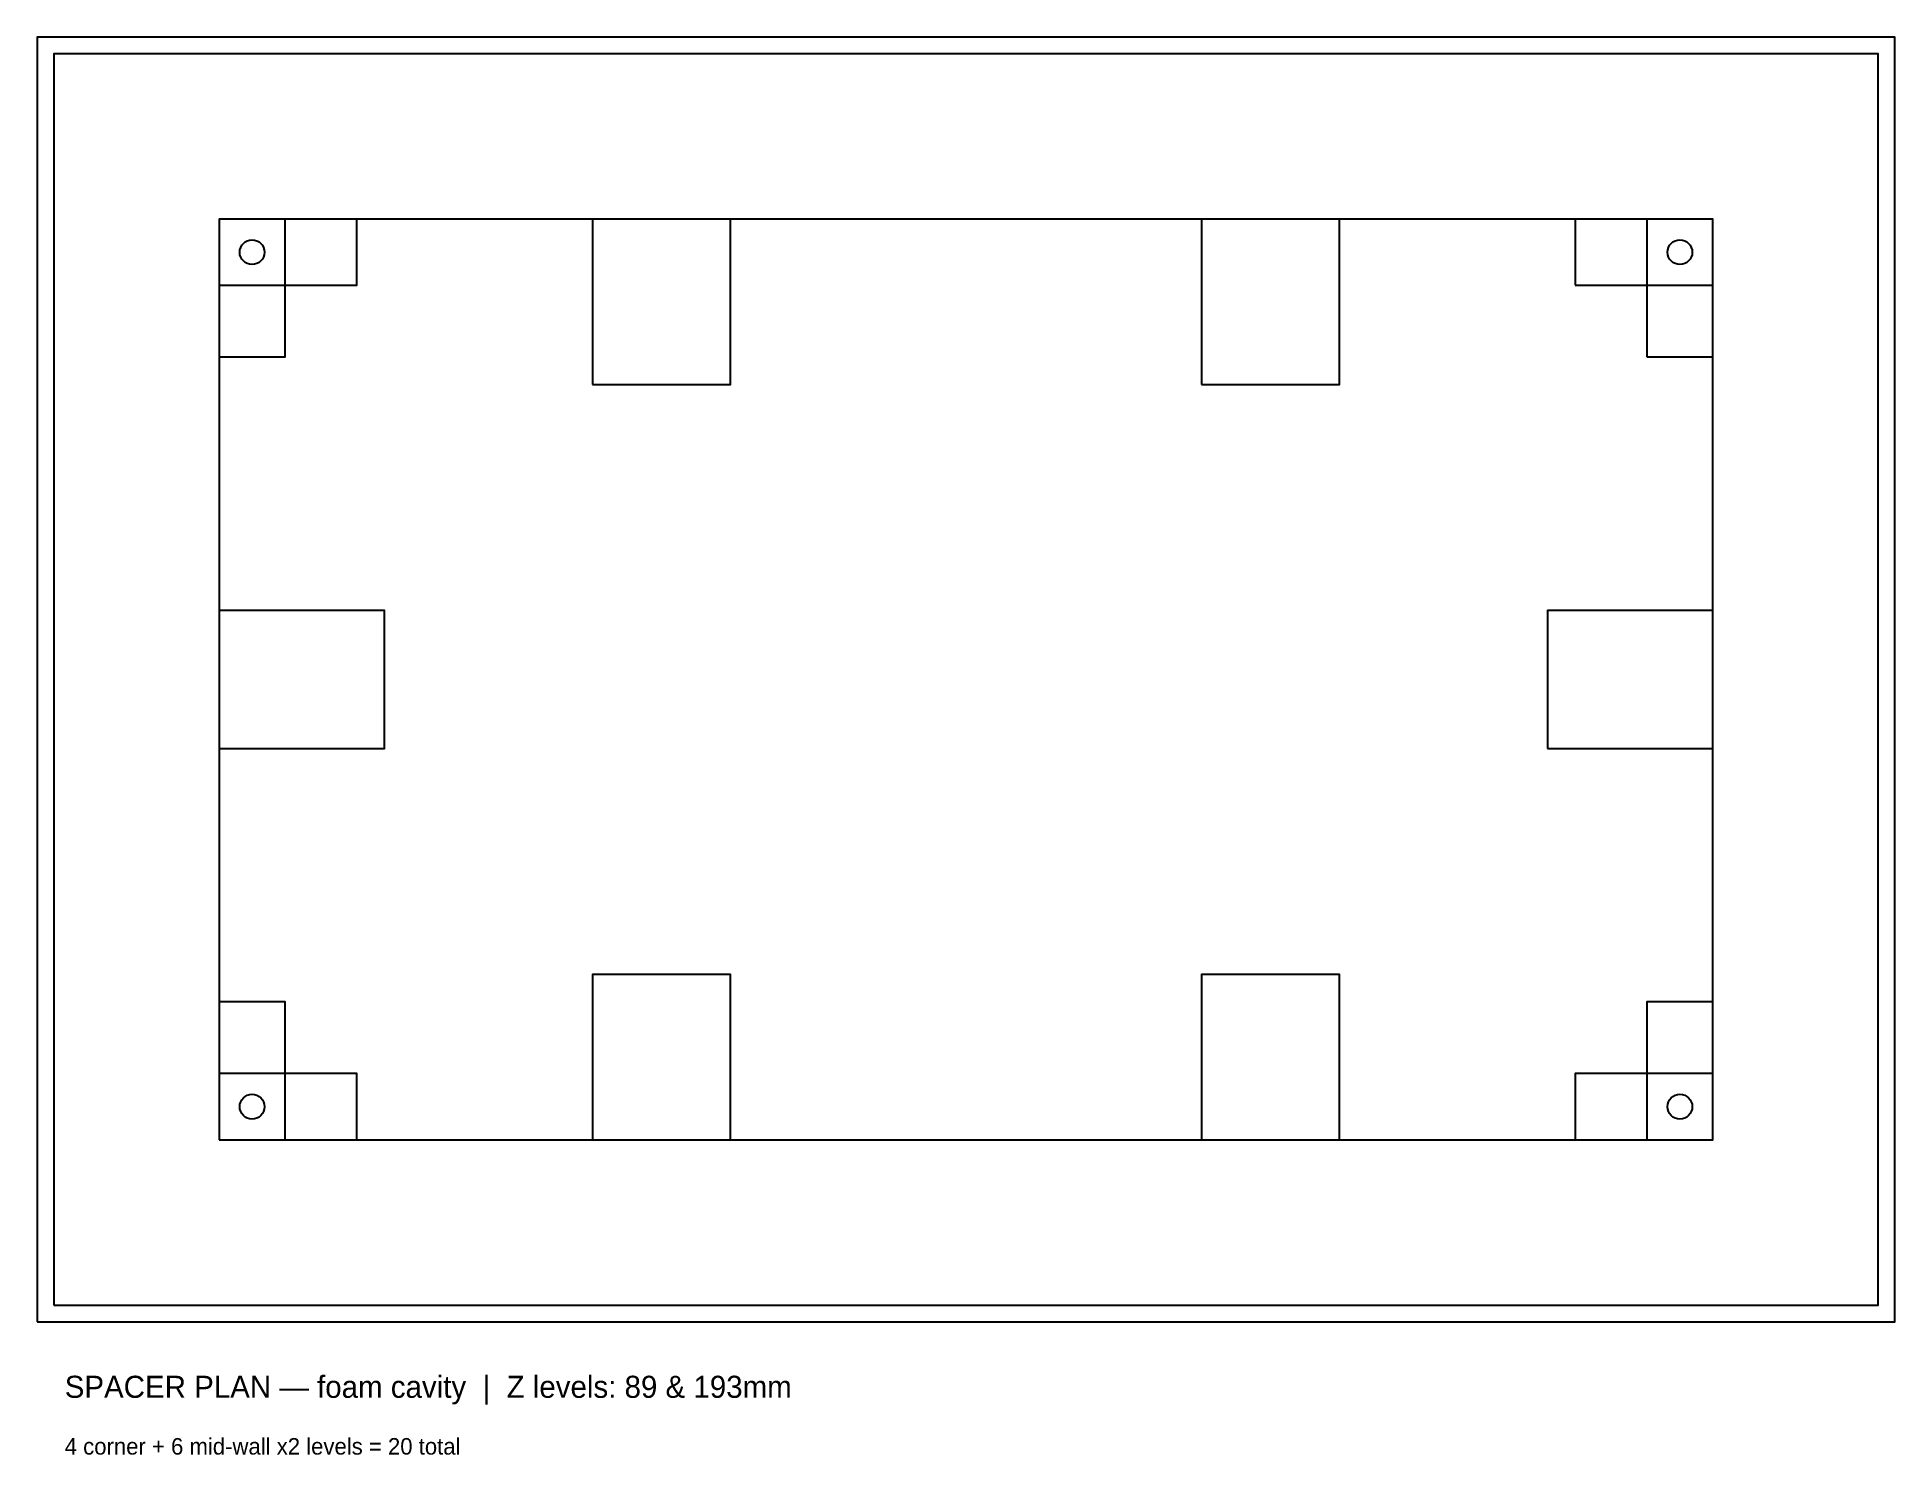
# Model space of a CAD drawing. Header units: metres. Extents: x -168 to 168, y -141 to 116.
import ezdxf
from ezdxf.enums import TextEntityAlignment as Align

# ---------------------------------------------------------------- set-up
doc = ezdxf.new("R2010")
doc.units = ezdxf.units.M
for name, color, linetype in [('ANNOTATIONS', 7, 'Continuous'), ('FASTENERS', 2, 'Continuous'), ('SHELL_1', 1, 'Continuous'), ('SHELL_2', 3, 'Continuous'), ('SPACERS', 6, 'Continuous')]:
    doc.layers.add(name, color=color, linetype=linetype)

msp = doc.modelspace()

# ---------------------------------------------------------------- linework, layer by layer
at = {"layer": 'FASTENERS'}
for centre in [(-129.5, 77.5), (129.5, 77.5), (-129.5, -77.5), (129.5, -77.5)]:
    msp.add_circle(centre, 2.25, dxfattribs=at)
at = {"layer": 'SHELL_1'}
for points in [[(-168.5, -116.5), (168.5, -116.5), (168.5, 116.5), (-168.5, 116.5), (-168.5, -116.5)], [(-165.5, -113.5), (165.5, -113.5), (165.5, 113.5), (-165.5, 113.5), (-165.5, -113.5)]]:
    msp.add_lwpolyline(points, dxfattribs=at)
at = {"layer": 'SHELL_2'}
msp.add_lwpolyline([(-135.5, -83.5), (135.5, -83.5), (135.5, 83.5), (-135.5, 83.5), (-135.5, -83.5)], dxfattribs=at)
at = {"layer": 'SPACERS'}
for points in [[(-135.5, 71.5), (-110.5, 71.5), (-110.5, 83.5), (-135.5, 83.5), (-135.5, 71.5)], [(-135.5, 58.5), (-123.5, 58.5), (-123.5, 83.5), (-135.5, 83.5), (-135.5, 58.5)], [(-67.75, 53.5), (-42.75, 53.5), (-42.75, 83.5), (-67.75, 83.5), (-67.75, 53.5)], [(42.75, 53.5), (67.75, 53.5), (67.75, 83.5), (42.75, 83.5), (42.75, 53.5)], [(110.5, 71.5), (135.5, 71.5), (135.5, 83.5), (110.5, 83.5), (110.5, 71.5)], [(123.5, 58.5), (135.5, 58.5), (135.5, 83.5), (123.5, 83.5), (123.5, 58.5)], [(-135.5, -12.5), (-105.5, -12.5), (-105.5, 12.5), (-135.5, 12.5), (-135.5, -12.5)], [(105.5, -12.5), (135.5, -12.5), (135.5, 12.5), (105.5, 12.5), (105.5, -12.5)], [(-67.75, -83.5), (-42.75, -83.5), (-42.75, -53.5), (-67.75, -53.5), (-67.75, -83.5)], [(42.75, -83.5), (67.75, -83.5), (67.75, -53.5), (42.75, -53.5), (42.75, -83.5)], [(-135.5, -83.5), (-123.5, -83.5), (-123.5, -58.5), (-135.5, -58.5), (-135.5, -83.5)], [(123.5, -83.5), (135.5, -83.5), (135.5, -58.5), (123.5, -58.5), (123.5, -83.5)], [(-135.5, -83.5), (-110.5, -83.5), (-110.5, -71.5), (-135.5, -71.5), (-135.5, -83.5)], [(110.5, -83.5), (135.5, -83.5), (135.5, -71.5), (110.5, -71.5), (110.5, -83.5)]]:
    msp.add_lwpolyline(points, dxfattribs=at)

# ---------------------------------------------------------------- texts
at = {"layer": 'ANNOTATIONS'}
for s, height, p in [('SPACER PLAN — foam cavity  |  Z levels: 89 & 193mm', 4, (-163.5, -131.5)), ('4 corner + 6 mid-wall x2 levels = 20 total', 3, (-163.5, -141.5))]:
    msp.add_text(s, height=height, dxfattribs=at).set_placement(p, align=Align.BOTTOM_LEFT)

doc.saveas('drawing.dxf')
